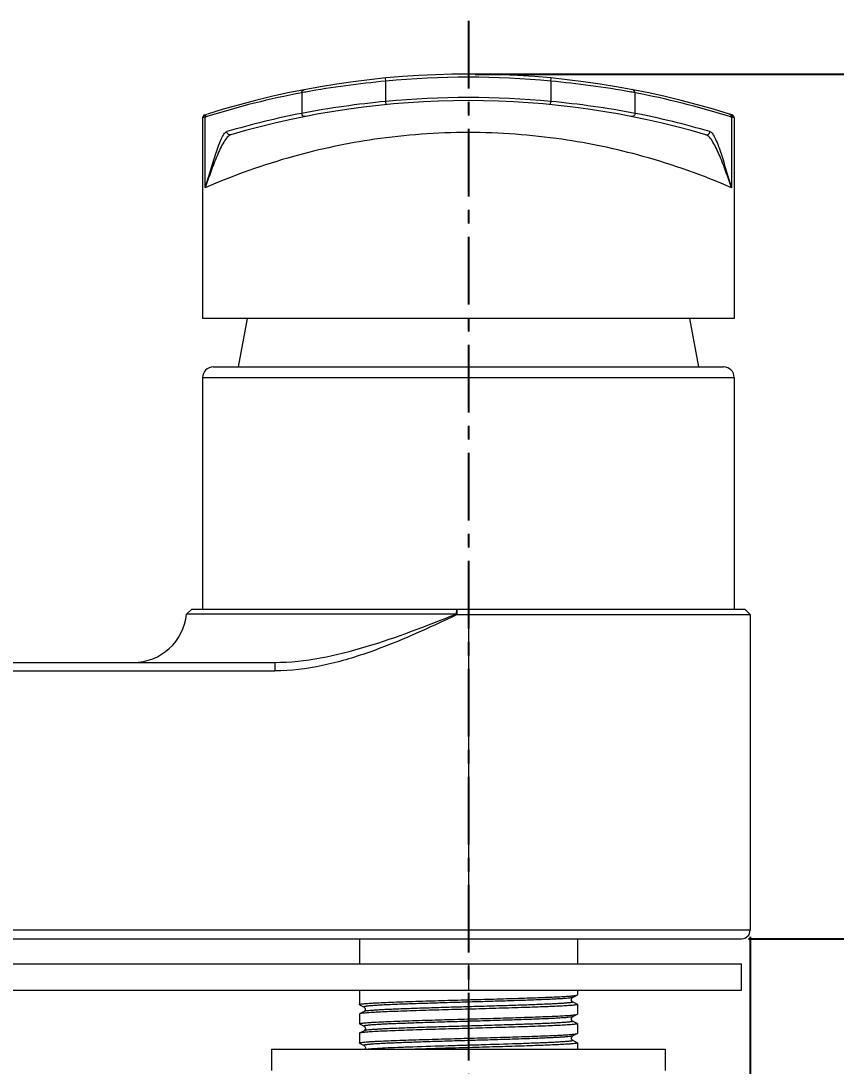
# Model space of a CAD drawing. Header units: millimetres. Extents: x 1243 to 1837, y -1232 to -812.
# Drawn here: x 1643.6 to 1720.3, y -1130.7 to -1032.3 of the extents above; entities that cross this region are included whole.
import ezdxf

# ---------------------------------------------------------------- set-up
doc = ezdxf.new("R2010")
doc.units = ezdxf.units.MM
doc.header["$LTSCALE"] = 0.1
doc.linetypes.add('CENTERX2', pattern=[101.6, 63.5, -12.7, 12.7, -12.7])
doc.layers.get('0').update_dxf_attribs({"lineweight": 13})
doc.layers.add('CENTER', color=1, linetype='CENTERX2')
doc.layers.add('DIM', color=3, linetype='Continuous', lineweight=9)
doc.styles.get("Standard").update_dxf_attribs({"font": 'arial.ttf'})
doc.dimstyles.new('ISO-25', dxfattribs={"dimtxt": 2.5, "dimasz": 2.5, "dimexe": 1.25, "dimexo": 0.625, "dimtad": 1, "dimdec": 1, "dimtxsty": 'Standard', "dimcen": 2.5, "dimadec": 0, "dimazin": 0, "dimtfac": 1, "dimtdec": 1, "dimtmove": 0, "dimatfit": 3, "dimfxl": 0, "dimarcsym": 0})

# ---------------------------------------------------------------- blocks, each defined once
blk = doc.blocks.new('*D10')
at = {"layer": 'Defpoints', "color": 0}
for p in [(1685.741, -1037.341), (1740.269, -1037.341), (1711.441, -1118.691)]:
    blk.add_point(p, dxfattribs=at)
at = {"layer": 'DIM', "color": 3, "linetype": 'ByBlock', "lineweight": -2}
for p, q in [((1686.366, -1037.341), (1741.519, -1037.341)), ((1740.269, -1113.691), (1740.269, -1042.341)), ((1712.066, -1118.691), (1741.519, -1118.691))]:
    blk.add_line(p, q, dxfattribs=at)
at = {"layer": 'DIM', "color": 3}
for points in [[(1739.436, -1042.341), (1741.103, -1042.341), (1740.269, -1037.341)], [(1739.436, -1113.691), (1741.103, -1113.691), (1740.269, -1118.691)]]:
    blk.add_solid(points, dxfattribs=at)
at = {"layer": 'DIM', "color": 3, "insert": (1736.639, -1078.016), "char_height": 5, "attachment_point": 5, "rotation": 90}
blk.add_mtext('81,3', dxfattribs=at)
blk = doc.blocks.new('*D11')
at = {"layer": 'Defpoints', "color": 0}
for p in [(1567.241, -1117.891), (1712.241, -1117.891), (1712.241, -1191.812)]:
    blk.add_point(p, dxfattribs=at)
at = {"layer": 'DIM', "color": 3, "linetype": 'ByBlock', "lineweight": -2}
for p, q in [((1567.241, -1118.516), (1567.241, -1193.062)), ((1712.241, -1118.516), (1712.241, -1193.062)), ((1572.241, -1191.812), (1707.241, -1191.812))]:
    blk.add_line(p, q, dxfattribs=at)
at = {"layer": 'DIM', "color": 3}
for points in [[(1572.241, -1190.979), (1572.241, -1192.646), (1567.241, -1191.812)], [(1707.241, -1190.979), (1707.241, -1192.646), (1712.241, -1191.812)]]:
    blk.add_solid(points, dxfattribs=at)
at = {"layer": 'DIM', "color": 3, "insert": (1639.436, -1188.635), "char_height": 5, "attachment_point": 5}
blk.add_mtext('145', dxfattribs=at)

msp = doc.modelspace()

# ---------------------------------------------------------------- linework, layer by layer
at = {"color": 7, "linetype": 'Continuous'}
for p, q in [((1677.98, -1038.01), (1677.951, -1037.711)), ((1677.98, -1039.919), (1677.98, -1038.01)), ((1693.482, -1038.01), (1693.51, -1037.711)), ((1693.482, -1038.01), (1693.482, -1039.919)), ((1670.313, -1039.055), (1670.058, -1039.101)), ((1670.058, -1039.101), (1670.058, -1041.037)), ((1670.443, -1039.031), (1670.313, -1039.055)), ((1701.149, -1039.055), (1701.019, -1039.031)), ((1701.404, -1039.101), (1701.149, -1039.055)), ((1701.404, -1041.037), (1701.404, -1039.101)), ((1678.009, -1040.217), (1677.98, -1039.919)), ((1693.452, -1040.217), (1693.482, -1039.919)), ((1660.94, -1041.179), (1661.181, -1041.103)), ((1661.242, -1041.305), (1660.999, -1041.381)), ((1710.463, -1041.381), (1710.219, -1041.305)), ((1710.28, -1041.103), (1710.522, -1041.179)), ((1660.974, -1041.389), (1660.731, -1041.465)), ((1660.731, -1041.464), (1660.731, -1060.341)), ((1660.999, -1041.381), (1660.974, -1041.389)), ((1660.974, -1048.043), (1660.974, -1041.389)), ((1710.487, -1041.389), (1710.463, -1041.381)), ((1710.731, -1041.465), (1710.487, -1041.389)), ((1710.487, -1041.389), (1710.487, -1048.043)), ((1710.731, -1041.464), (1710.731, -1060.341)), ((1710.731, -1060.341), (1660.731, -1060.341)), ((1664.925, -1060.341), (1664.081, -1064.891)), ((1706.536, -1060.341), (1707.381, -1064.891)), ((1661.732, -1064.891), (1709.729, -1064.891)), ((1660.731, -1065.891), (1660.731, -1087.691)), ((1660.731, -1065.891), (1710.731, -1065.891)), ((1710.731, -1065.891), (1710.731, -1087.691)), ((1659.708, -1087.691), (1659.21, -1088.146)), ((1684.585, -1088.146), (1659.21, -1088.146)), ((1659.708, -1087.691), (1711.731, -1087.691)), ((1684.606, -1087.691), (1684.585, -1088.146)), ((1684.585, -1088.146), (1684.677, -1088.191)), ((1684.677, -1088.191), (1684.677, -1087.691)), ((1684.677, -1088.191), (1712.231, -1088.191)), ((1685.731, -1087.691), (1685.731, -1118.691)), ((1711.731, -1087.691), (1712.231, -1088.191)), ((1712.231, -1088.191), (1712.231, -1117.891)), ((1568.031, -1092.691), (1667.516, -1092.691)), ((1667.516, -1092.691), (1667.516, -1093.491)), ((1567.231, -1093.491), (1667.516, -1093.491)), ((1712.231, -1117.891), (1567.231, -1117.891)), ((1568.031, -1118.691), (1711.431, -1118.691)), ((1675.481, -1118.691), (1675.481, -1121.04)), ((1695.981, -1118.691), (1695.981, -1121.04)), ((1568.031, -1121.04), (1711.43, -1121.04)), ((1685.731, -1121.04), (1685.731, -1123.54)), ((1711.431, -1123.54), (1711.431, -1121.04)), ((1568.031, -1123.54), (1711.43, -1123.54)), ((1675.481, -1123.54), (1675.481, -1124.88)), ((1695.981, -1123.54), (1695.981, -1123.975)), ((1675.496, -1124.896), (1675.481, -1124.88)), ((1675.496, -1124.896), (1675.927, -1125.12)), ((1695.534, -1124.216), (1695.965, -1123.991)), ((1695.966, -1124.851), (1695.535, -1124.626)), ((1695.965, -1123.991), (1695.981, -1123.975)), ((1695.966, -1124.851), (1695.981, -1124.866)), ((1695.981, -1124.866), (1695.981, -1125.785)), ((1675.496, -1125.756), (1675.481, -1125.771)), ((1675.481, -1125.771), (1675.481, -1126.69)), ((1675.926, -1125.531), (1675.496, -1125.756)), ((1695.534, -1126.026), (1695.965, -1125.801)), ((1695.965, -1125.801), (1695.981, -1125.785)), ((1675.496, -1126.706), (1675.481, -1126.69)), ((1675.496, -1126.706), (1675.927, -1126.93)), ((1695.966, -1126.661), (1695.535, -1126.436)), ((1695.966, -1126.661), (1695.981, -1126.676)), ((1695.981, -1126.676), (1695.981, -1127.595)), ((1675.496, -1127.566), (1675.481, -1127.581)), ((1675.481, -1127.581), (1675.481, -1128.5)), ((1675.926, -1127.341), (1675.496, -1127.566)), ((1695.534, -1127.836), (1695.965, -1127.611)), ((1695.965, -1127.611), (1695.981, -1127.595)), ((1675.496, -1128.516), (1675.481, -1128.5)), ((1675.496, -1128.516), (1675.927, -1128.74)), ((1695.966, -1128.471), (1695.535, -1128.246)), ((1695.966, -1128.471), (1695.981, -1128.486)), ((1695.981, -1128.486), (1695.981, -1129.087)), ((1667.231, -1129.087), (1704.231, -1129.087)), ((1667.231, -1129.087), (1667.231, -1131.087)), ((1681.429, -1129.064), (1680.704, -1129.087)), ((1704.231, -1129.087), (1704.231, -1131.087))]:
    msp.add_line(p, q, dxfattribs=at)
for points in [[(1660.94, -1041.179), (1660.852, -1041.224), (1660.787, -1041.289), (1660.748, -1041.366), (1660.731, -1041.444), (1660.731, -1041.465)], [(1710.731, -1041.465), (1710.731, -1041.444), (1710.714, -1041.366), (1710.675, -1041.289), (1710.61, -1041.224), (1710.522, -1041.179)], [(1695.535, -1124.626), (1695.528, -1124.622), (1695.483, -1124.587), (1695.431, -1124.504), (1695.419, -1124.385), (1695.461, -1124.281), (1695.514, -1124.228), (1695.534, -1124.216)], [(1675.927, -1125.121), (1675.944, -1125.131), (1675.994, -1125.177), (1676.039, -1125.272), (1676.036, -1125.392), (1675.986, -1125.484), (1675.937, -1125.525), (1675.926, -1125.531)], [(1695.535, -1126.436), (1695.529, -1126.432), (1695.484, -1126.398), (1695.431, -1126.315), (1695.418, -1126.197), (1695.46, -1126.092), (1695.514, -1126.038), (1695.534, -1126.026)], [(1675.927, -1126.931), (1675.938, -1126.937), (1675.981, -1126.972), (1676.03, -1127.052), (1676.044, -1127.165), (1676.008, -1127.265), (1675.958, -1127.32), (1675.926, -1127.341)], [(1695.535, -1128.246), (1695.529, -1128.243), (1695.484, -1128.208), (1695.432, -1128.127), (1695.418, -1128.009), (1695.459, -1127.904), (1695.513, -1127.849), (1695.534, -1127.836)], [(1675.927, -1128.741), (1675.938, -1128.747), (1675.981, -1128.782), (1676.03, -1128.862), (1676.044, -1128.974), (1676.008, -1129.074), (1675.997, -1129.087)]]:
    msp.add_lwpolyline(points, dxfattribs=at)
for centre, radius, start, end in [((1685.731, -1119.341), 82, 72.57943, 107.42057), ((1686.015, -1125.628), 87.986, 95.23944, 100.19409), ((1685.731, -1119.341), 81.7, 84.55619, 95.44381), ((1685.448, -1125.617), 87.975, 79.80561, 84.7609), ((1685.33, -1118.928), 81.275, 100.83112, 107.24048), ((1685.91, -1119.814), 82.186, 72.79511, 79.13329), ((1685.731, -1119.341), 79.5, 73.68241, 106.31759), ((1686.01, -1125.442), 85.9, 95.36368, 100.7021), ((1685.731, -1119.341), 79.8, 84.42617, 95.57383), ((1685.445, -1125.491), 85.949, 79.29943, 84.63482), ((1685.5, -1119.615), 80.081, 101.11841, 106.30844), ((1686.101, -1119.042), 79.492, 73.67233, 78.90083), ((1685.731, -1119.341), 82, 72.40219, 72.57545), ((1661.731, -1065.891), 1, 90, 180), ((1709.731, -1065.891), 1, 0, 90), ((1654.231, -1087.691), 5, 270, 354.78409), ((1711.431, -1117.891), 0.8, 270, 0)]:
    msp.add_arc(centre, radius, start, end, dxfattribs=at)
for points, knots in [([(1670.058, -1039.101), (1670.057, -1039.034), (1670.105, -1038.894), (1670.232, -1038.819), (1670.298, -1038.807)], [0, 0, 0, 0, 0.501591, 1, 1, 1, 1]), ([(1701.404, -1039.101), (1701.404, -1039.034), (1701.356, -1038.894), (1701.229, -1038.819), (1701.163, -1038.807)], [0, 0, 0, 0, 0.50159, 1, 1, 1, 1]), ([(1660.974, -1041.389), (1660.974, -1041.327), (1661.013, -1041.199), (1661.122, -1041.121), (1661.181, -1041.103)], [0, 0, 0, 0, 0.501513, 1, 1, 1, 1]), ([(1670.413, -1041.331), (1670.33, -1041.347), (1670.139, -1041.301), (1670.058, -1041.122), (1670.058, -1041.037)], [0, 0, 0, 0, 0.498089, 1, 1, 1, 1]), ([(1701.404, -1041.037), (1701.403, -1041.122), (1701.323, -1041.301), (1701.132, -1041.347), (1701.049, -1041.331)], [0, 0, 0, 0, 0.50192, 1, 1, 1, 1]), ([(1710.28, -1041.103), (1710.339, -1041.121), (1710.448, -1041.199), (1710.488, -1041.327), (1710.487, -1041.389)], [0, 0, 0, 0, 0.498481, 1, 1, 1, 1]), ([(1660.974, -1048.043), (1661.148, -1047.51), (1661.392, -1046.7), (1661.715, -1045.626), (1661.96, -1044.844), (1662.205, -1044.124), (1662.451, -1043.506), (1662.67, -1043.079), (1662.858, -1042.843), (1662.962, -1042.771), (1663.013, -1042.756)], [0, 0, 0, 0, 0.293911, 0.443139, 0.587807, 0.722819, 0.841805, 0.936366, 0.972205, 1, 1, 1, 1]), ([(1685.731, -1042.841), (1682.783, -1042.841), (1677.232, -1043.245), (1668.912, -1045.004), (1663.673, -1046.868), (1660.974, -1048.043)], [0, 0, 0, 0, 0.347359, 0.653099, 1, 1, 1, 1]), ([(1663.394, -1043.044), (1663.26, -1043.083), (1663.002, -1043.317), (1662.695, -1043.773), (1662.383, -1044.369), (1661.97, -1045.302), (1661.505, -1046.539), (1661.152, -1047.546), (1660.974, -1048.043)], [0, 0, 0, 0, 0.07425, 0.174848, 0.296243, 0.431014, 0.718488, 1, 1, 1, 1]), ([(1663.394, -1043.044), (1663.309, -1043.069), (1663.103, -1043.033), (1663.013, -1042.845), (1663.013, -1042.756)], [0, 0, 0, 0, 0.497991, 1, 1, 1, 1]), ([(1710.487, -1048.043), (1707.783, -1046.865), (1702.537, -1045), (1694.216, -1043.244), (1688.672, -1042.841), (1685.731, -1042.841)], [0, 0, 0, 0, 0.347704, 0.653353, 1, 1, 1, 1]), ([(1708.067, -1043.044), (1708.152, -1043.069), (1708.358, -1043.033), (1708.448, -1042.845), (1708.448, -1042.756)], [0, 0, 0, 0, 0.497968, 1, 1, 1, 1]), ([(1710.487, -1048.043), (1710.309, -1047.546), (1709.957, -1046.538), (1709.491, -1045.302), (1709.079, -1044.369), (1708.767, -1043.773), (1708.459, -1043.317), (1708.201, -1043.083), (1708.067, -1043.044)], [0, 0, 0, 0, 0.281517, 0.568994, 0.703765, 0.825159, 0.925755, 1, 1, 1, 1]), ([(1708.448, -1042.756), (1708.499, -1042.771), (1708.603, -1042.843), (1708.792, -1043.079), (1709.01, -1043.506), (1709.256, -1044.124), (1709.502, -1044.844), (1709.746, -1045.626), (1710.07, -1046.7), (1710.314, -1047.51), (1710.487, -1048.043)], [0, 0, 0, 0, 0.027795, 0.063634, 0.158195, 0.277181, 0.412193, 0.556861, 0.706089, 1, 1, 1, 1]), ([(1667.516, -1092.691), (1668.962, -1092.692), (1671.884, -1092.355), (1677.622, -1090.877), (1681.799, -1089.25), (1684.585, -1088.146)], [0, 0, 0, 0, 0.244363, 0.493543, 1, 1, 1, 1]), ([(1684.677, -1088.192), (1681.95, -1089.483), (1677.83, -1091.392), (1672.036, -1093.108), (1669.021, -1093.495), (1667.516, -1093.495)], [0, 0, 0, 0, 0.500362, 0.750471, 1, 1, 1, 1]), ([(1675.481, -1124.88), (1675.481, -1124.876), (1675.49, -1124.866), (1675.524, -1124.852), (1675.6, -1124.835), (1675.727, -1124.817), (1675.905, -1124.797), (1676.133, -1124.777), (1676.411, -1124.757), (1676.738, -1124.736), (1677.262, -1124.707), (1678.017, -1124.671), (1679.034, -1124.633), (1680.187, -1124.593), (1681.001, -1124.566), (1681.429, -1124.553)], [0, 0, 0, 0, 0.002056, 0.005757, 0.019167, 0.04069, 0.07058, 0.108951, 0.155727, 0.210648, 0.273341, 0.419932, 0.590516, 0.784733, 1, 1, 1, 1]), ([(1695.534, -1124.216), (1695.522, -1124.222), (1695.487, -1124.233), (1695.387, -1124.254), (1695.203, -1124.278), (1694.917, -1124.305), (1694.543, -1124.332), (1694.085, -1124.359), (1693.545, -1124.387), (1692.925, -1124.415), (1691.969, -1124.455), (1690.642, -1124.502), (1688.918, -1124.556), (1687.069, -1124.613), (1685.171, -1124.669), (1683.295, -1124.723), (1681.776, -1124.771), (1680.621, -1124.81), (1679.828, -1124.838), (1679.094, -1124.865), (1678.425, -1124.892), (1677.822, -1124.92), (1677.293, -1124.949), (1676.901, -1124.973), (1676.631, -1124.994), (1676.461, -1125.008), (1676.315, -1125.021), (1676.191, -1125.035), (1676.091, -1125.048), (1676.013, -1125.062), (1675.962, -1125.073), (1675.933, -1125.084), (1675.92, -1125.09), (1675.912, -1125.097), (1675.91, -1125.111), (1675.921, -1125.117), (1675.927, -1125.12)], [0, 0, 0, 0, 0.002152, 0.005481, 0.015653, 0.030336, 0.049369, 0.072669, 0.100254, 0.131905, 0.167153, 0.246044, 0.334312, 0.430114, 0.527881, 0.623796, 0.716152, 0.759448, 0.79989, 0.837172, 0.871253, 0.902002, 0.929103, 0.952039, 0.961832, 0.970468, 0.977933, 0.984237, 0.989392, 0.993408, 0.996283, 0.997299, 0.998044, 0.99855, 0.998918, 1, 1, 1, 1]), ([(1695.535, -1124.626), (1695.541, -1124.629), (1695.552, -1124.635), (1695.55, -1124.649), (1695.541, -1124.656), (1695.527, -1124.663), (1695.497, -1124.674), (1695.445, -1124.686), (1695.365, -1124.7), (1695.261, -1124.714), (1695.135, -1124.728), (1694.987, -1124.742), (1694.817, -1124.755), (1694.549, -1124.774), (1694.161, -1124.798), (1693.632, -1124.826), (1693.024, -1124.855), (1692.345, -1124.883), (1691.605, -1124.912), (1690.813, -1124.939), (1689.666, -1124.976), (1688.145, -1125.024), (1686.266, -1125.081), (1684.368, -1125.135), (1682.523, -1125.19), (1680.798, -1125.247), (1679.47, -1125.294), (1678.522, -1125.332), (1677.909, -1125.36), (1677.368, -1125.388), (1676.907, -1125.416), (1676.533, -1125.444), (1676.249, -1125.471), (1676.069, -1125.494), (1675.972, -1125.514), (1675.939, -1125.525), (1675.926, -1125.531)], [0, 0, 0, 0, 0.001061, 0.001431, 0.001951, 0.002719, 0.003765, 0.006729, 0.01087, 0.016186, 0.022651, 0.030236, 0.038891, 0.048582, 0.0712, 0.098184, 0.129236, 0.163945, 0.201789, 0.242154, 0.284674, 0.376698, 0.474061, 0.571194, 0.666054, 0.755421, 0.834143, 0.868627, 0.899972, 0.927656, 0.951233, 0.970365, 0.984859, 0.99468, 0.9979, 1, 1, 1, 1]), ([(1681.429, -1124.553), (1682.222, -1124.528), (1683.838, -1124.48), (1686.276, -1124.414), (1688.311, -1124.355), (1689.889, -1124.307), (1690.985, -1124.274), (1692.004, -1124.24), (1692.937, -1124.204), (1693.764, -1124.169), (1694.469, -1124.134), (1694.975, -1124.105), (1695.311, -1124.081), (1695.512, -1124.064), (1695.678, -1124.047), (1695.808, -1124.03), (1695.9, -1124.013), (1695.949, -1124), (1695.965, -1123.991)], [0, 0, 0, 0, 0.163545, 0.333152, 0.502893, 0.583289, 0.658521, 0.728897, 0.793574, 0.850911, 0.899695, 0.93905, 0.955256, 0.969165, 0.98067, 0.989669, 0.996112, 1, 1, 1, 1]), ([(1695.981, -1124.866), (1695.981, -1124.875), (1695.946, -1124.892), (1695.89, -1124.906), (1695.787, -1124.924), (1695.649, -1124.941), (1695.47, -1124.959), (1695.254, -1124.977), (1695, -1124.994), (1694.59, -1125.019), (1693.993, -1125.049), (1693.182, -1125.086), (1692.254, -1125.122), (1691.224, -1125.157), (1690.108, -1125.192), (1688.923, -1125.228), (1687.688, -1125.264), (1685.998, -1125.313), (1683.909, -1125.369), (1682.243, -1125.418), (1681.429, -1125.444)], [0, 0, 0, 0, 0.00186, 0.006174, 0.013151, 0.022803, 0.035107, 0.050023, 0.067494, 0.087458, 0.134543, 0.190547, 0.254596, 0.325687, 0.402708, 0.484459, 0.569661, 0.656975, 0.832465, 1, 1, 1, 1]), ([(1681.429, -1125.444), (1681.024, -1125.457), (1680.246, -1125.482), (1679.137, -1125.52), (1678.148, -1125.558), (1677.299, -1125.596), (1676.685, -1125.63), (1676.275, -1125.658), (1676.032, -1125.677), (1675.833, -1125.696), (1675.679, -1125.714), (1675.572, -1125.732), (1675.515, -1125.746), (1675.496, -1125.756)], [0, 0, 0, 0, 0.204783, 0.392597, 0.559952, 0.703836, 0.821614, 0.870028, 0.911156, 0.944814, 0.970873, 0.989249, 1, 1, 1, 1]), ([(1681.429, -1126.363), (1682.222, -1126.338), (1683.838, -1126.29), (1686.276, -1126.224), (1688.311, -1126.165), (1689.889, -1126.117), (1690.985, -1126.084), (1692.004, -1126.049), (1692.937, -1126.014), (1693.764, -1125.979), (1694.469, -1125.944), (1694.975, -1125.915), (1695.311, -1125.891), (1695.512, -1125.874), (1695.678, -1125.857), (1695.808, -1125.84), (1695.9, -1125.823), (1695.949, -1125.81), (1695.965, -1125.801)], [0, 0, 0, 0, 0.163545, 0.333155, 0.502895, 0.583287, 0.658515, 0.728901, 0.793575, 0.850915, 0.899689, 0.939077, 0.955254, 0.969156, 0.980671, 0.989673, 0.996113, 1, 1, 1, 1]), ([(1675.481, -1126.69), (1675.481, -1126.686), (1675.49, -1126.676), (1675.524, -1126.662), (1675.6, -1126.645), (1675.727, -1126.627), (1675.905, -1126.607), (1676.133, -1126.587), (1676.411, -1126.567), (1676.738, -1126.546), (1677.262, -1126.517), (1678.017, -1126.481), (1679.034, -1126.443), (1680.187, -1126.403), (1681.001, -1126.376), (1681.429, -1126.363)], [0, 0, 0, 0, 0.002056, 0.005757, 0.019164, 0.040695, 0.07057, 0.108954, 0.155729, 0.210649, 0.273342, 0.419929, 0.590503, 0.78473, 1, 1, 1, 1]), ([(1695.534, -1126.026), (1695.522, -1126.032), (1695.487, -1126.043), (1695.387, -1126.064), (1695.203, -1126.088), (1694.917, -1126.115), (1694.543, -1126.142), (1694.085, -1126.169), (1693.545, -1126.197), (1692.925, -1126.225), (1691.969, -1126.265), (1690.642, -1126.312), (1688.918, -1126.366), (1687.069, -1126.423), (1685.171, -1126.479), (1683.295, -1126.533), (1681.776, -1126.581), (1680.621, -1126.62), (1679.827, -1126.648), (1679.094, -1126.675), (1678.425, -1126.702), (1677.822, -1126.73), (1677.293, -1126.759), (1676.901, -1126.783), (1676.631, -1126.804), (1676.461, -1126.818), (1676.315, -1126.831), (1676.191, -1126.845), (1676.091, -1126.858), (1676.013, -1126.872), (1675.962, -1126.883), (1675.933, -1126.894), (1675.92, -1126.9), (1675.912, -1126.907), (1675.91, -1126.921), (1675.921, -1126.927), (1675.927, -1126.93)], [0, 0, 0, 0, 0.002152, 0.005481, 0.015654, 0.030338, 0.049371, 0.072671, 0.100257, 0.131907, 0.167156, 0.246047, 0.334315, 0.430117, 0.527884, 0.623798, 0.716154, 0.75945, 0.799892, 0.837173, 0.871253, 0.902003, 0.929104, 0.952039, 0.961832, 0.970468, 0.977933, 0.984237, 0.989392, 0.993408, 0.996283, 0.997299, 0.998044, 0.99855, 0.998918, 1, 1, 1, 1]), ([(1695.535, -1126.436), (1695.541, -1126.439), (1695.552, -1126.445), (1695.55, -1126.459), (1695.541, -1126.466), (1695.527, -1126.473), (1695.497, -1126.484), (1695.445, -1126.496), (1695.365, -1126.51), (1695.261, -1126.524), (1695.135, -1126.538), (1694.987, -1126.552), (1694.817, -1126.566), (1694.549, -1126.584), (1694.161, -1126.608), (1693.632, -1126.636), (1693.024, -1126.665), (1692.345, -1126.693), (1691.605, -1126.722), (1690.813, -1126.749), (1689.666, -1126.786), (1688.145, -1126.834), (1686.266, -1126.891), (1684.368, -1126.945), (1682.523, -1127), (1680.798, -1127.057), (1679.47, -1127.104), (1678.522, -1127.142), (1677.909, -1127.17), (1677.368, -1127.198), (1676.907, -1127.226), (1676.533, -1127.254), (1676.249, -1127.281), (1676.069, -1127.304), (1675.972, -1127.324), (1675.939, -1127.335), (1675.926, -1127.341)], [0, 0, 0, 0, 0.001061, 0.001432, 0.001951, 0.002719, 0.003765, 0.006729, 0.010871, 0.016186, 0.022652, 0.030236, 0.038896, 0.048578, 0.071204, 0.098184, 0.129237, 0.163948, 0.20179, 0.242167, 0.284674, 0.376701, 0.474066, 0.571188, 0.666058, 0.755426, 0.834158, 0.868624, 0.899975, 0.927659, 0.951234, 0.970367, 0.98486, 0.99468, 0.997898, 1, 1, 1, 1]), ([(1695.981, -1126.676), (1695.981, -1126.685), (1695.946, -1126.702), (1695.89, -1126.716), (1695.787, -1126.734), (1695.649, -1126.751), (1695.47, -1126.769), (1695.254, -1126.787), (1695, -1126.804), (1694.59, -1126.829), (1693.993, -1126.859), (1693.182, -1126.896), (1692.254, -1126.932), (1691.224, -1126.967), (1690.108, -1127.002), (1688.923, -1127.038), (1687.688, -1127.074), (1685.998, -1127.123), (1683.909, -1127.179), (1682.243, -1127.228), (1681.429, -1127.254)], [0, 0, 0, 0, 0.00186, 0.006174, 0.013151, 0.022803, 0.035107, 0.050023, 0.067494, 0.087458, 0.134543, 0.190547, 0.254596, 0.325687, 0.402708, 0.484459, 0.569661, 0.656975, 0.832465, 1, 1, 1, 1]), ([(1681.429, -1127.254), (1681.024, -1127.267), (1680.246, -1127.292), (1679.137, -1127.33), (1678.148, -1127.368), (1677.299, -1127.406), (1676.685, -1127.44), (1676.275, -1127.468), (1676.032, -1127.487), (1675.833, -1127.506), (1675.679, -1127.524), (1675.572, -1127.542), (1675.515, -1127.556), (1675.496, -1127.566)], [0, 0, 0, 0, 0.204783, 0.392597, 0.559952, 0.703836, 0.821614, 0.870028, 0.911156, 0.944814, 0.970873, 0.989249, 1, 1, 1, 1]), ([(1695.534, -1127.836), (1695.522, -1127.842), (1695.487, -1127.853), (1695.387, -1127.874), (1695.203, -1127.898), (1694.917, -1127.925), (1694.543, -1127.952), (1694.085, -1127.979), (1693.544, -1128.007), (1692.925, -1128.035), (1691.969, -1128.075), (1690.642, -1128.122), (1688.918, -1128.176), (1687.069, -1128.233), (1685.171, -1128.289), (1683.294, -1128.343), (1681.776, -1128.391), (1680.621, -1128.43), (1679.827, -1128.458), (1679.094, -1128.485), (1678.425, -1128.512), (1677.822, -1128.54), (1677.293, -1128.569), (1676.901, -1128.593), (1676.631, -1128.614), (1676.461, -1128.628), (1676.315, -1128.641), (1676.191, -1128.655), (1676.091, -1128.668), (1676.013, -1128.682), (1675.962, -1128.693), (1675.933, -1128.704), (1675.92, -1128.71), (1675.912, -1128.717), (1675.91, -1128.731), (1675.921, -1128.737), (1675.927, -1128.74)], [0, 0, 0, 0, 0.002153, 0.005482, 0.015655, 0.030339, 0.049373, 0.072673, 0.100259, 0.13191, 0.167159, 0.24605, 0.334318, 0.43012, 0.527886, 0.623801, 0.716155, 0.759451, 0.799893, 0.837174, 0.871254, 0.902003, 0.929104, 0.952039, 0.961832, 0.970469, 0.977934, 0.984237, 0.989392, 0.993408, 0.996283, 0.997299, 0.998044, 0.99855, 0.998918, 1, 1, 1, 1]), ([(1681.429, -1128.173), (1682.222, -1128.148), (1683.838, -1128.1), (1686.276, -1128.034), (1688.311, -1127.975), (1689.889, -1127.927), (1690.985, -1127.894), (1692.004, -1127.859), (1692.937, -1127.824), (1693.764, -1127.789), (1694.469, -1127.754), (1694.975, -1127.725), (1695.311, -1127.701), (1695.512, -1127.684), (1695.678, -1127.667), (1695.808, -1127.65), (1695.9, -1127.633), (1695.949, -1127.62), (1695.965, -1127.611)], [0, 0, 0, 0, 0.163549, 0.333154, 0.502894, 0.583281, 0.658503, 0.728903, 0.793572, 0.850912, 0.899691, 0.939063, 0.95525, 0.96916, 0.980671, 0.98967, 0.996112, 1, 1, 1, 1]), ([(1675.481, -1128.5), (1675.481, -1128.496), (1675.49, -1128.486), (1675.524, -1128.472), (1675.6, -1128.455), (1675.727, -1128.436), (1675.905, -1128.417), (1676.133, -1128.397), (1676.411, -1128.377), (1676.738, -1128.356), (1677.262, -1128.327), (1678.017, -1128.291), (1679.034, -1128.253), (1680.187, -1128.213), (1681.001, -1128.186), (1681.429, -1128.173)], [0, 0, 0, 0, 0.002055, 0.005757, 0.01916, 0.040701, 0.070568, 0.108956, 0.155727, 0.210649, 0.27334, 0.419931, 0.590512, 0.784732, 1, 1, 1, 1]), ([(1695.535, -1128.246), (1695.541, -1128.249), (1695.551, -1128.254), (1695.551, -1128.267), (1695.544, -1128.274), (1695.533, -1128.28), (1695.509, -1128.29), (1695.465, -1128.302), (1695.398, -1128.315), (1695.31, -1128.328), (1695.203, -1128.341), (1695.076, -1128.354), (1694.931, -1128.366), (1694.701, -1128.384), (1694.368, -1128.406), (1693.914, -1128.432), (1693.388, -1128.458), (1692.797, -1128.484), (1692.148, -1128.511), (1691.448, -1128.537), (1689.853, -1128.592), (1687.895, -1128.652), (1685.599, -1128.72), (1683.309, -1128.785), (1681.144, -1128.854), (1679.166, -1128.925), (1677.98, -1128.974), (1677.048, -1129.025), (1676.514, -1129.065), (1676.297, -1129.087)], [0, 0, 0, 0, 0.001037, 0.001382, 0.001825, 0.00247, 0.003353, 0.005876, 0.009433, 0.014022, 0.019633, 0.026239, 0.033808, 0.042306, 0.062054, 0.085666, 0.113001, 0.14376, 0.177584, 0.214034, 0.252524, 0.42564, 0.518316, 0.609441, 0.78161, 0.854903, 0.916873, 0.966105, 1, 1, 1, 1]), ([(1695.981, -1128.486), (1695.981, -1128.495), (1695.946, -1128.512), (1695.89, -1128.526), (1695.787, -1128.544), (1695.649, -1128.561), (1695.47, -1128.579), (1695.254, -1128.597), (1695, -1128.614), (1694.59, -1128.639), (1693.993, -1128.669), (1693.182, -1128.706), (1692.254, -1128.742), (1691.224, -1128.777), (1690.108, -1128.812), (1688.923, -1128.848), (1687.688, -1128.884), (1685.998, -1128.933), (1683.909, -1128.989), (1682.243, -1129.038), (1681.429, -1129.064)], [0, 0, 0, 0, 0.00186, 0.006174, 0.013151, 0.022803, 0.035107, 0.050023, 0.067494, 0.087458, 0.134543, 0.190547, 0.254596, 0.325687, 0.402708, 0.484459, 0.569661, 0.656975, 0.832465, 1, 1, 1, 1])]:
    msp.add_open_spline(points, degree=3, knots=knots, dxfattribs=at)
at = {"layer": 'CENTER'}
msp.add_line((1685.731, -1032.34), (1685.731, -1160.648), dxfattribs=at)

# ---------------------------------------------------------------- dimensions: what is measured, and where the dimension line sits
at = {"layer": 'DIM', "color": 7}
dim = msp.add_linear_dim(base=(1740.269222886, -1037.341354744), p1=(1711.44050594, -1118.691354742), p2=(1685.740505941, -1037.341354744), angle=90, dimstyle='ISO-25', override={"dimtxt": 5, "dimasz": 5, "dimcen": 5, "dimclrd": 3, "dimclre": 3, "dimclrt": 3, "dimfxl": 1.25, "dimarcsym": 1}, dxfattribs=at)
dim.commit()
dim.dimension.update_dxf_attribs({"geometry": '*D10', "text_midpoint": (1736.639447989, -1078.016354743)})
dim = msp.add_linear_dim(base=(1712.241, -1191.812), p1=(1567.241, -1117.891), p2=(1712.241, -1117.891), dimstyle='ISO-25', override={"dimtxt": 5, "dimasz": 5, "dimcen": 5, "dimclrd": 3, "dimclre": 3, "dimclrt": 3, "dimfxl": 1.25, "dimarcsym": 1}, dxfattribs=at)
dim.commit()
dim.dimension.update_dxf_attribs({"geometry": '*D11', "text_midpoint": (1639.436, -1191.812), "dimtype": 160})

doc.saveas('drawing.dxf')
